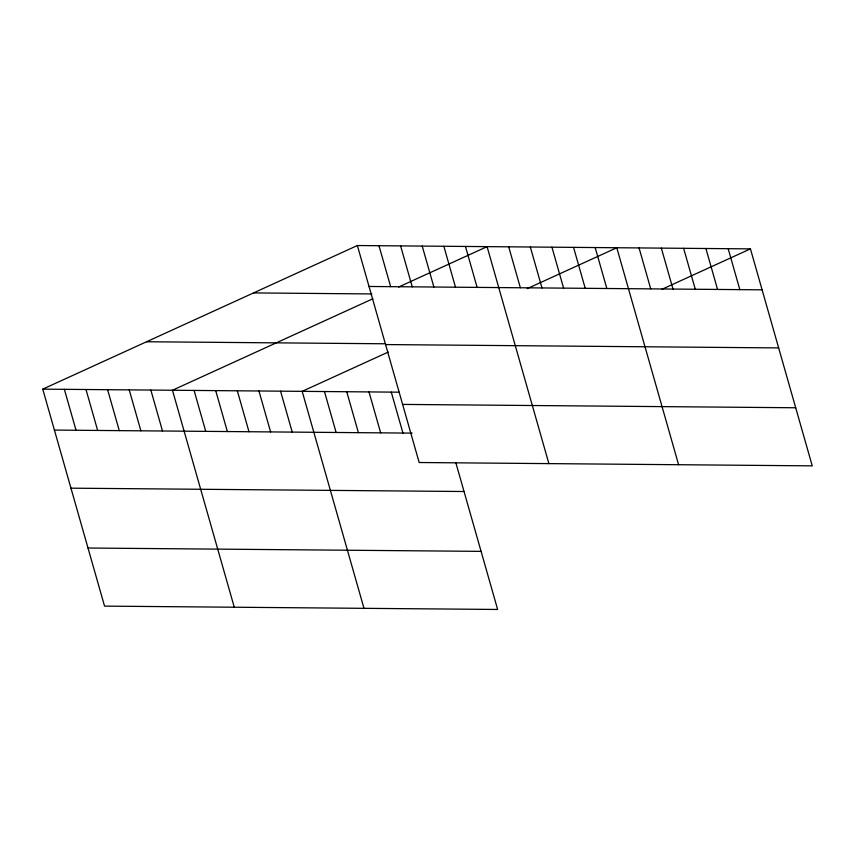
<?xml version="1.0" encoding="UTF-8"?>
<svg xmlns="http://www.w3.org/2000/svg" width="855" height="855" viewBox="0 0 855 855"><rect width="100%" height="100%" fill="white"/><g stroke="black" fill="none" stroke-linecap="round" stroke-linejoin="round"><path stroke-width="1.28" d="M455.768 462.47L497.631 609.465L104.556 606.12L42.75 389.143L357.369 245.535L750.444 248.88L812.25 465.857L419.174 462.512L357.369 245.535M372.791 298.812L172.464 390.243L234.27 607.221M398.59 287.034L487.083 246.646L548.889 463.613M388.309 352.036L302.178 391.355L363.984 608.322M527.129 288.669L616.797 247.747L678.603 464.714M661.962 289.279L750.444 248.88M369.029 286.468L762.104 289.824M253.54 292.923L371.807 293.938M146.568 341.754L384.387 343.774M385.573 344.565L778.649 347.91M42.75 389.143L399.146 392.178M402.62 404.415L795.706 407.76M54.41 430.076L412.11 433.122M70.954 488.173L464.041 491.518M88.012 548.023L481.087 551.368M728.171 248.698L739.832 289.631M705.899 248.506L717.559 289.439M683.615 248.313L695.286 289.247M661.342 248.121L673.003 289.065M639.07 247.939L650.73 288.872M595.176 247.565L606.836 288.498M573.555 247.373L585.215 288.317M551.935 247.191L563.595 288.124M530.324 247.01L541.985 287.943M508.704 246.828L520.364 287.761M465.462 246.454L477.122 287.387M443.841 246.272L455.501 287.205M422.22 246.09L433.88 287.024M400.6 245.909L412.26 286.842M378.979 245.716L390.649 286.649M391.28 392.114L402.94 433.047M369.007 391.921L380.667 432.854M346.735 391.729L358.395 432.662M324.462 391.547L336.122 432.48M280.558 391.173L292.228 432.106M258.947 390.981L270.608 431.914M237.327 390.799L248.987 431.732M215.706 390.617L227.366 431.551M194.085 390.436L205.745 431.369M150.843 390.062L162.503 430.995M129.223 389.88L140.883 430.813M107.612 389.698L119.273 430.631M85.992 389.517L97.652 430.45M64.371 389.324L76.031 430.257"/></g></svg>
